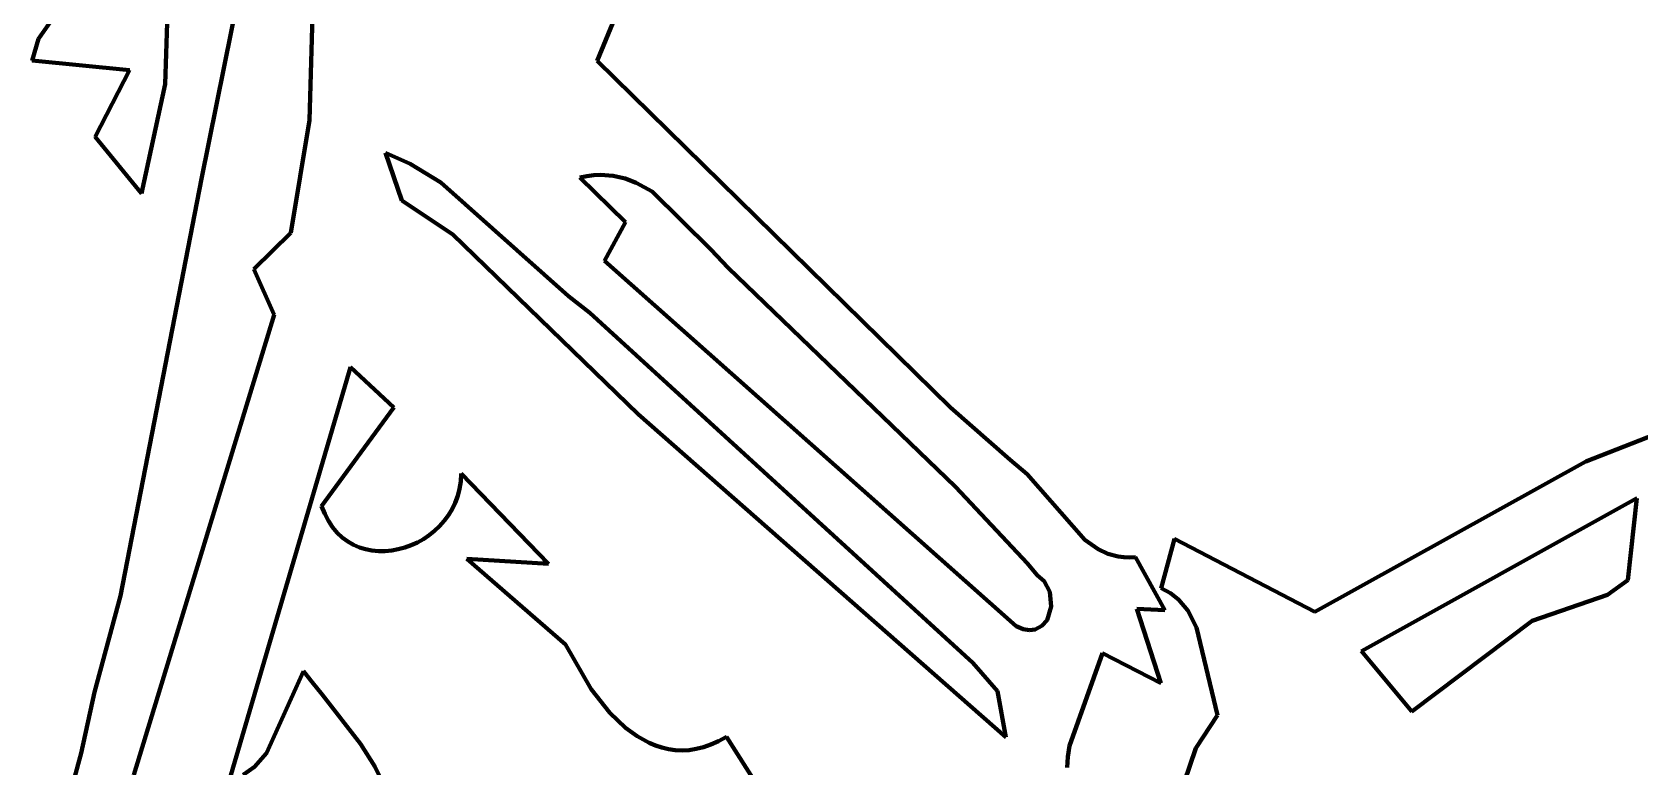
# Model space of a CAD drawing. Header units: millimetres. Extents: x 0 to 14.2, y 0 to 19.5.
# Drawn here: x 9.577 to 10.522, y 10.304 to 10.736 of the extents above; entities that cross this region are included whole.
import ezdxf

# ---------------------------------------------------------------- set-up
doc = ezdxf.new("R2010")
doc.units = ezdxf.units.MM
doc.layers.add('color#010101ff', color=7, linetype='CONTINUOUS', lineweight=100)
doc.layers.add('color#fdfdfdff', color=7, linetype='CONTINUOUS', lineweight=100)

msp = doc.modelspace()

# ---------------------------------------------------------------- linework, layer by layer
at = {"layer": 'color#010101ff'}
for p, q in [((9.65514, 10.70504), (9.6621, 10.90021)), ((9.74003, 10.68404), (9.74504, 10.86036)), ((9.96149, 10.84542), (9.90929, 10.71887)), ((9.61745, 10.78412), (9.58068, 10.73177)), ((9.69969, 10.76454), (9.67668, 10.64943)), ((9.58068, 10.73177), (9.57703, 10.71896)), ((9.57703, 10.71896), (9.6343, 10.71337)), ((9.90929, 10.71887), (10.1169, 10.51508)), ((9.6343, 10.71337), (9.61414, 10.6741)), ((9.64126, 10.64077), (9.65514, 10.70504)), ((9.72906, 10.6177), (9.74003, 10.68404)), ((9.61414, 10.6741), (9.64126, 10.64077)), ((9.7848, 10.66467), (9.79431, 10.63678)), ((9.79935, 10.65824), (9.7848, 10.66467)), ((9.81726, 10.64738), (9.79935, 10.65824)), ((9.67668, 10.64943), (9.62906, 10.40456)), ((9.89243, 10.58051), (9.81726, 10.64738)), ((9.90318, 10.65113), (9.89901, 10.65031)), ((9.89901, 10.65031), (9.92588, 10.62395)), ((9.90722, 10.65162), (9.90318, 10.65113)), ((9.91113, 10.6518), (9.90722, 10.65162)), ((9.91859, 10.65129), (9.91113, 10.6518)), ((9.92561, 10.64973), (9.91859, 10.65129)), ((9.93222, 10.64722), (9.92561, 10.64973)), ((9.94148, 10.64196), (9.93222, 10.64722)), ((9.79431, 10.63678), (9.8244, 10.6167)), ((9.97606, 10.60792), (9.94148, 10.64196)), ((9.92588, 10.62395), (9.91356, 10.60135)), ((9.7073, 10.59632), (9.72906, 10.6177)), ((9.8244, 10.6167), (9.93322, 10.5113)), ((9.98616, 10.59719), (9.97606, 10.60792)), ((9.71924, 10.56958), (9.7073, 10.59632)), ((9.91356, 10.60135), (10.15553, 10.38673)), ((10.11989, 10.46862), (9.98616, 10.59719)), ((9.90481, 10.5707), (9.89243, 10.58051)), ((9.63673, 10.29931), (9.71924, 10.56958)), ((10.13011, 10.36523), (9.90481, 10.5707)), ((9.76417, 10.53885), (9.69285, 10.29588)), ((9.78959, 10.51522), (9.76417, 10.53885)), ((9.74717, 10.45724), (9.78959, 10.51522)), ((9.93322, 10.5113), (10.14946, 10.32152)), ((10.1169, 10.51508), (10.15207, 10.48449)), ((10.49048, 10.4834), (10.54448, 10.50467)), ((10.15207, 10.48449), (10.16194, 10.47603)), ((10.33119, 10.39519), (10.49048, 10.4834)), ((9.82921, 10.47633), (9.82897, 10.47176)), ((9.88061, 10.42337), (9.82921, 10.47633)), ((10.16194, 10.47603), (10.19589, 10.43736)), ((9.8272, 10.46318), (9.82572, 10.45919)), ((9.82829, 10.46738), (9.8272, 10.46318)), ((9.82897, 10.47176), (9.82829, 10.46738)), ((10.16226, 10.42355), (10.11989, 10.46862)), ((9.74901, 10.45263), (9.74717, 10.45724)), ((9.82389, 10.45542), (9.82173, 10.45187)), ((9.82572, 10.45919), (9.82389, 10.45542)), ((10.52049, 10.46186), (10.35859, 10.37192)), ((10.51514, 10.41368), (10.52049, 10.46186)), ((9.75117, 10.44848), (9.74901, 10.45263)), ((9.75363, 10.4448), (9.75117, 10.44848)), ((9.75636, 10.44158), (9.75363, 10.4448)), ((9.81654, 10.44549), (9.81357, 10.44268)), ((9.81927, 10.44855), (9.81654, 10.44549)), ((9.82173, 10.45187), (9.81927, 10.44855)), ((9.75933, 10.43879), (9.75636, 10.44158)), ((9.76252, 10.43644), (9.75933, 10.43879)), ((9.76589, 10.43451), (9.76252, 10.43644)), ((9.8035, 10.4359), (9.79984, 10.43423)), ((9.80702, 10.43787), (9.8035, 10.4359)), ((9.81039, 10.44013), (9.80702, 10.43787)), ((9.81357, 10.44268), (9.81039, 10.44013)), ((10.19589, 10.43736), (10.20371, 10.43187)), ((10.2407, 10.40903), (10.24862, 10.43791)), ((10.24862, 10.43791), (10.33119, 10.39519)), ((9.76941, 10.43298), (9.76589, 10.43451)), ((9.77307, 10.43186), (9.76941, 10.43298)), ((9.77682, 10.43112), (9.77307, 10.43186)), ((9.78065, 10.43076), (9.77682, 10.43112)), ((9.78452, 10.43076), (9.78065, 10.43076)), ((9.7884, 10.43112), (9.78452, 10.43076)), ((9.79226, 10.43183), (9.7884, 10.43112)), ((9.79609, 10.43287), (9.79226, 10.43183)), ((9.79984, 10.43423), (9.79609, 10.43287)), ((9.89066, 10.37591), (9.83255, 10.42631)), ((9.83255, 10.42631), (9.88061, 10.42337)), ((10.20371, 10.43187), (10.2094, 10.42922)), ((10.2094, 10.42922), (10.21553, 10.42756)), ((10.21553, 10.42756), (10.21878, 10.42714)), ((10.21878, 10.42714), (10.22217, 10.42702)), ((10.22217, 10.42702), (10.2257, 10.42722)), ((10.2257, 10.42722), (10.24302, 10.39617)), ((10.16794, 10.41673), (10.16226, 10.42355)), ((10.17198, 10.41316), (10.16794, 10.41673)), ((10.17526, 10.40693), (10.17198, 10.41316)), ((10.17614, 10.3982), (10.17526, 10.40693)), ((10.24626, 10.406), (10.2407, 10.40903)), ((10.50322, 10.40516), (10.51514, 10.41368)), ((9.62906, 10.40456), (9.61361, 10.34792)), ((10.17366, 10.3903), (10.17614, 10.3982)), ((10.24302, 10.39617), (10.22638, 10.39689)), ((10.22638, 10.39689), (10.24067, 10.35318)), ((10.25092, 10.40238), (10.24626, 10.406)), ((10.25641, 10.39597), (10.25092, 10.40238)), ((10.45894, 10.38988), (10.50322, 10.40516)), ((10.17068, 10.3868), (10.17366, 10.3903)), ((10.26151, 10.38598), (10.25641, 10.39597)), ((10.38812, 10.33662), (10.45894, 10.38988)), ((10.15553, 10.38673), (10.15965, 10.38501)), ((10.15965, 10.38501), (10.16335, 10.3844)), ((10.16335, 10.3844), (10.16662, 10.38474)), ((10.16662, 10.38474), (10.17068, 10.3868)), ((10.27398, 10.33437), (10.26151, 10.38598)), ((9.90565, 10.34967), (9.89066, 10.37591)), ((10.20633, 10.37086), (10.18689, 10.31639)), ((10.24067, 10.35318), (10.20633, 10.37086)), ((10.35859, 10.37192), (10.38812, 10.33662)), ((9.71487, 10.31215), (9.73658, 10.36025)), ((9.73658, 10.36025), (9.74165, 10.35372)), ((10.14446, 10.34855), (10.13011, 10.36523)), ((9.74165, 10.35372), (9.74753, 10.3465)), ((9.91663, 10.33579), (9.90565, 10.34967)), ((9.61361, 10.34792), (9.60582, 10.31206)), ((9.74753, 10.3465), (9.7701, 10.3175)), ((10.14946, 10.32152), (10.14446, 10.34855)), ((9.92594, 10.32689), (9.91663, 10.33579)), ((10.26112, 10.31497), (10.27398, 10.33437)), ((9.93265, 10.32198), (9.92594, 10.32689)), ((9.93974, 10.31807), (9.93265, 10.32198)), ((9.98514, 10.32161), (9.98059, 10.31914)), ((10.01111, 10.2809), (9.98514, 10.32161)), ((9.60582, 10.31206), (9.59631, 10.27675)), ((9.7078, 10.30408), (9.71487, 10.31215)), ((9.7701, 10.3175), (9.77843, 10.30421)), ((9.94343, 10.31654), (9.93974, 10.31807)), ((9.94721, 10.31532), (9.94343, 10.31654)), ((9.95108, 10.31443), (9.94721, 10.31532)), ((9.95504, 10.31389), (9.95108, 10.31443)), ((9.95909, 10.31372), (9.95504, 10.31389)), ((9.96322, 10.31394), (9.95909, 10.31372)), ((9.96744, 10.31458), (9.96322, 10.31394)), ((9.97174, 10.31564), (9.96744, 10.31458)), ((9.97612, 10.31715), (9.97174, 10.31564)), ((9.98059, 10.31914), (9.97612, 10.31715)), ((10.18689, 10.31639), (10.18594, 10.3099)), ((10.25091, 10.28504), (10.26112, 10.31497)), ((9.70108, 10.2993), (9.7078, 10.30408)), ((9.77843, 10.30421), (9.78278, 10.29537)), ((10.18594, 10.3099), (10.18547, 10.30359))]:
    msp.add_line(p, q, dxfattribs=at)
at = {"layer": 'color#fdfdfdff'}
for p, q in [((9.6621, 10.90021), (9.65514, 10.70504)), ((9.74504, 10.86036), (9.74003, 10.68404)), ((9.90929, 10.71887), (9.96149, 10.84542)), ((9.58068, 10.73177), (9.61745, 10.78412)), ((9.67668, 10.64943), (9.69969, 10.76454)), ((9.57703, 10.71896), (9.58068, 10.73177)), ((9.6343, 10.71337), (9.57703, 10.71896)), ((10.1169, 10.51508), (9.90929, 10.71887)), ((9.61414, 10.6741), (9.6343, 10.71337)), ((9.65514, 10.70504), (9.64126, 10.64077)), ((9.74003, 10.68404), (9.72906, 10.6177)), ((9.64126, 10.64077), (9.61414, 10.6741)), ((9.7848, 10.66467), (9.79935, 10.65824)), ((9.79431, 10.63678), (9.7848, 10.66467)), ((9.79935, 10.65824), (9.81726, 10.64738)), ((9.62906, 10.40456), (9.67668, 10.64943)), ((9.81726, 10.64738), (9.89243, 10.58051)), ((9.89901, 10.65031), (9.90318, 10.65113)), ((9.92588, 10.62395), (9.89901, 10.65031)), ((9.90318, 10.65113), (9.90722, 10.65162)), ((9.90722, 10.65162), (9.91113, 10.6518)), ((9.91113, 10.6518), (9.91859, 10.65129)), ((9.91859, 10.65129), (9.92561, 10.64973)), ((9.92561, 10.64973), (9.93222, 10.64722)), ((9.93222, 10.64722), (9.94148, 10.64196)), ((9.8244, 10.6167), (9.79431, 10.63678)), ((9.94148, 10.64196), (9.97606, 10.60792)), ((9.91356, 10.60135), (9.92588, 10.62395)), ((9.72906, 10.6177), (9.7073, 10.59632)), ((9.93322, 10.5113), (9.8244, 10.6167)), ((9.97606, 10.60792), (9.98616, 10.59719)), ((9.7073, 10.59632), (9.71924, 10.56958)), ((10.15553, 10.38673), (9.91356, 10.60135)), ((9.98616, 10.59719), (10.11989, 10.46862)), ((9.89243, 10.58051), (9.90481, 10.5707)), ((9.71924, 10.56958), (9.63673, 10.29931)), ((9.90481, 10.5707), (10.13011, 10.36523)), ((9.69285, 10.29588), (9.76417, 10.53885)), ((9.76417, 10.53885), (9.78959, 10.51522)), ((9.78959, 10.51522), (9.74717, 10.45724)), ((10.14946, 10.32152), (9.93322, 10.5113)), ((10.15207, 10.48449), (10.1169, 10.51508)), ((10.54448, 10.50467), (10.49048, 10.4834)), ((10.16194, 10.47603), (10.15207, 10.48449)), ((10.49048, 10.4834), (10.33119, 10.39519)), ((9.82897, 10.47176), (9.82921, 10.47633)), ((9.82921, 10.47633), (9.88061, 10.42337)), ((10.19589, 10.43736), (10.16194, 10.47603)), ((9.82572, 10.45919), (9.8272, 10.46318)), ((9.8272, 10.46318), (9.82829, 10.46738)), ((9.82829, 10.46738), (9.82897, 10.47176)), ((10.11989, 10.46862), (10.16226, 10.42355)), ((9.74717, 10.45724), (9.74901, 10.45263)), ((9.82173, 10.45187), (9.82389, 10.45542)), ((9.82389, 10.45542), (9.82572, 10.45919)), ((10.35859, 10.37192), (10.52049, 10.46186)), ((10.52049, 10.46186), (10.51514, 10.41368)), ((9.74901, 10.45263), (9.75117, 10.44848)), ((9.75117, 10.44848), (9.75363, 10.4448)), ((9.75363, 10.4448), (9.75636, 10.44158)), ((9.81357, 10.44268), (9.81654, 10.44549)), ((9.81654, 10.44549), (9.81927, 10.44855)), ((9.81927, 10.44855), (9.82173, 10.45187)), ((9.75636, 10.44158), (9.75933, 10.43879)), ((9.75933, 10.43879), (9.76252, 10.43644)), ((9.76252, 10.43644), (9.76589, 10.43451)), ((9.79984, 10.43423), (9.8035, 10.4359)), ((9.8035, 10.4359), (9.80702, 10.43787)), ((9.80702, 10.43787), (9.81039, 10.44013)), ((9.81039, 10.44013), (9.81357, 10.44268)), ((10.20371, 10.43187), (10.19589, 10.43736)), ((10.24862, 10.43791), (10.2407, 10.40903)), ((10.33119, 10.39519), (10.24862, 10.43791)), ((9.76589, 10.43451), (9.76941, 10.43298)), ((9.76941, 10.43298), (9.77307, 10.43186)), ((9.77307, 10.43186), (9.77682, 10.43112)), ((9.77682, 10.43112), (9.78065, 10.43076)), ((9.78065, 10.43076), (9.78452, 10.43076)), ((9.78452, 10.43076), (9.7884, 10.43112)), ((9.7884, 10.43112), (9.79226, 10.43183)), ((9.79226, 10.43183), (9.79609, 10.43287)), ((9.79609, 10.43287), (9.79984, 10.43423)), ((9.88061, 10.42337), (9.83255, 10.42631)), ((9.83255, 10.42631), (9.89066, 10.37591)), ((10.2094, 10.42922), (10.20371, 10.43187)), ((10.21553, 10.42756), (10.2094, 10.42922)), ((10.21878, 10.42714), (10.21553, 10.42756)), ((10.22217, 10.42702), (10.21878, 10.42714)), ((10.2257, 10.42722), (10.22217, 10.42702)), ((10.24302, 10.39617), (10.2257, 10.42722)), ((10.16226, 10.42355), (10.16794, 10.41673)), ((10.16794, 10.41673), (10.17198, 10.41316)), ((10.17198, 10.41316), (10.17526, 10.40693)), ((10.17526, 10.40693), (10.17614, 10.3982)), ((10.2407, 10.40903), (10.24626, 10.406)), ((10.51514, 10.41368), (10.50322, 10.40516)), ((9.61361, 10.34792), (9.62906, 10.40456)), ((10.17614, 10.3982), (10.17366, 10.3903)), ((10.24067, 10.35318), (10.22638, 10.39689)), ((10.22638, 10.39689), (10.24302, 10.39617)), ((10.24626, 10.406), (10.25092, 10.40238)), ((10.25092, 10.40238), (10.25641, 10.39597)), ((10.50322, 10.40516), (10.45894, 10.38988)), ((10.17366, 10.3903), (10.17068, 10.3868)), ((10.25641, 10.39597), (10.26151, 10.38598)), ((10.45894, 10.38988), (10.38812, 10.33662)), ((10.15965, 10.38501), (10.15553, 10.38673)), ((10.16335, 10.3844), (10.15965, 10.38501)), ((10.16662, 10.38474), (10.16335, 10.3844)), ((10.17068, 10.3868), (10.16662, 10.38474)), ((10.26151, 10.38598), (10.27398, 10.33437)), ((9.89066, 10.37591), (9.90565, 10.34967)), ((10.18689, 10.31639), (10.20633, 10.37086)), ((10.20633, 10.37086), (10.24067, 10.35318)), ((10.38812, 10.33662), (10.35859, 10.37192)), ((9.73658, 10.36025), (9.71487, 10.31215)), ((9.74165, 10.35372), (9.73658, 10.36025)), ((10.13011, 10.36523), (10.14446, 10.34855)), ((9.74753, 10.3465), (9.74165, 10.35372)), ((9.90565, 10.34967), (9.91663, 10.33579)), ((9.60582, 10.31206), (9.61361, 10.34792)), ((9.7701, 10.3175), (9.74753, 10.3465)), ((10.14446, 10.34855), (10.14946, 10.32152)), ((9.91663, 10.33579), (9.92594, 10.32689)), ((10.27398, 10.33437), (10.26112, 10.31497)), ((9.92594, 10.32689), (9.93265, 10.32198)), ((9.93265, 10.32198), (9.93974, 10.31807)), ((9.98059, 10.31914), (9.98514, 10.32161)), ((9.98514, 10.32161), (10.01111, 10.2809)), ((9.59631, 10.27675), (9.60582, 10.31206)), ((9.71487, 10.31215), (9.7078, 10.30408)), ((9.77843, 10.30421), (9.7701, 10.3175)), ((9.93974, 10.31807), (9.94343, 10.31654)), ((9.94343, 10.31654), (9.94721, 10.31532)), ((9.94721, 10.31532), (9.95108, 10.31443)), ((9.95108, 10.31443), (9.95504, 10.31389)), ((9.95504, 10.31389), (9.95909, 10.31372)), ((9.95909, 10.31372), (9.96322, 10.31394)), ((9.96322, 10.31394), (9.96744, 10.31458)), ((9.96744, 10.31458), (9.97174, 10.31564)), ((9.97174, 10.31564), (9.97612, 10.31715)), ((9.97612, 10.31715), (9.98059, 10.31914)), ((10.18594, 10.3099), (10.18689, 10.31639)), ((10.26112, 10.31497), (10.25091, 10.28504)), ((9.7078, 10.30408), (9.70108, 10.2993)), ((9.78278, 10.29537), (9.77843, 10.30421)), ((10.18547, 10.30359), (10.18594, 10.3099))]:
    msp.add_line(p, q, dxfattribs=at)

doc.saveas('drawing.dxf')
